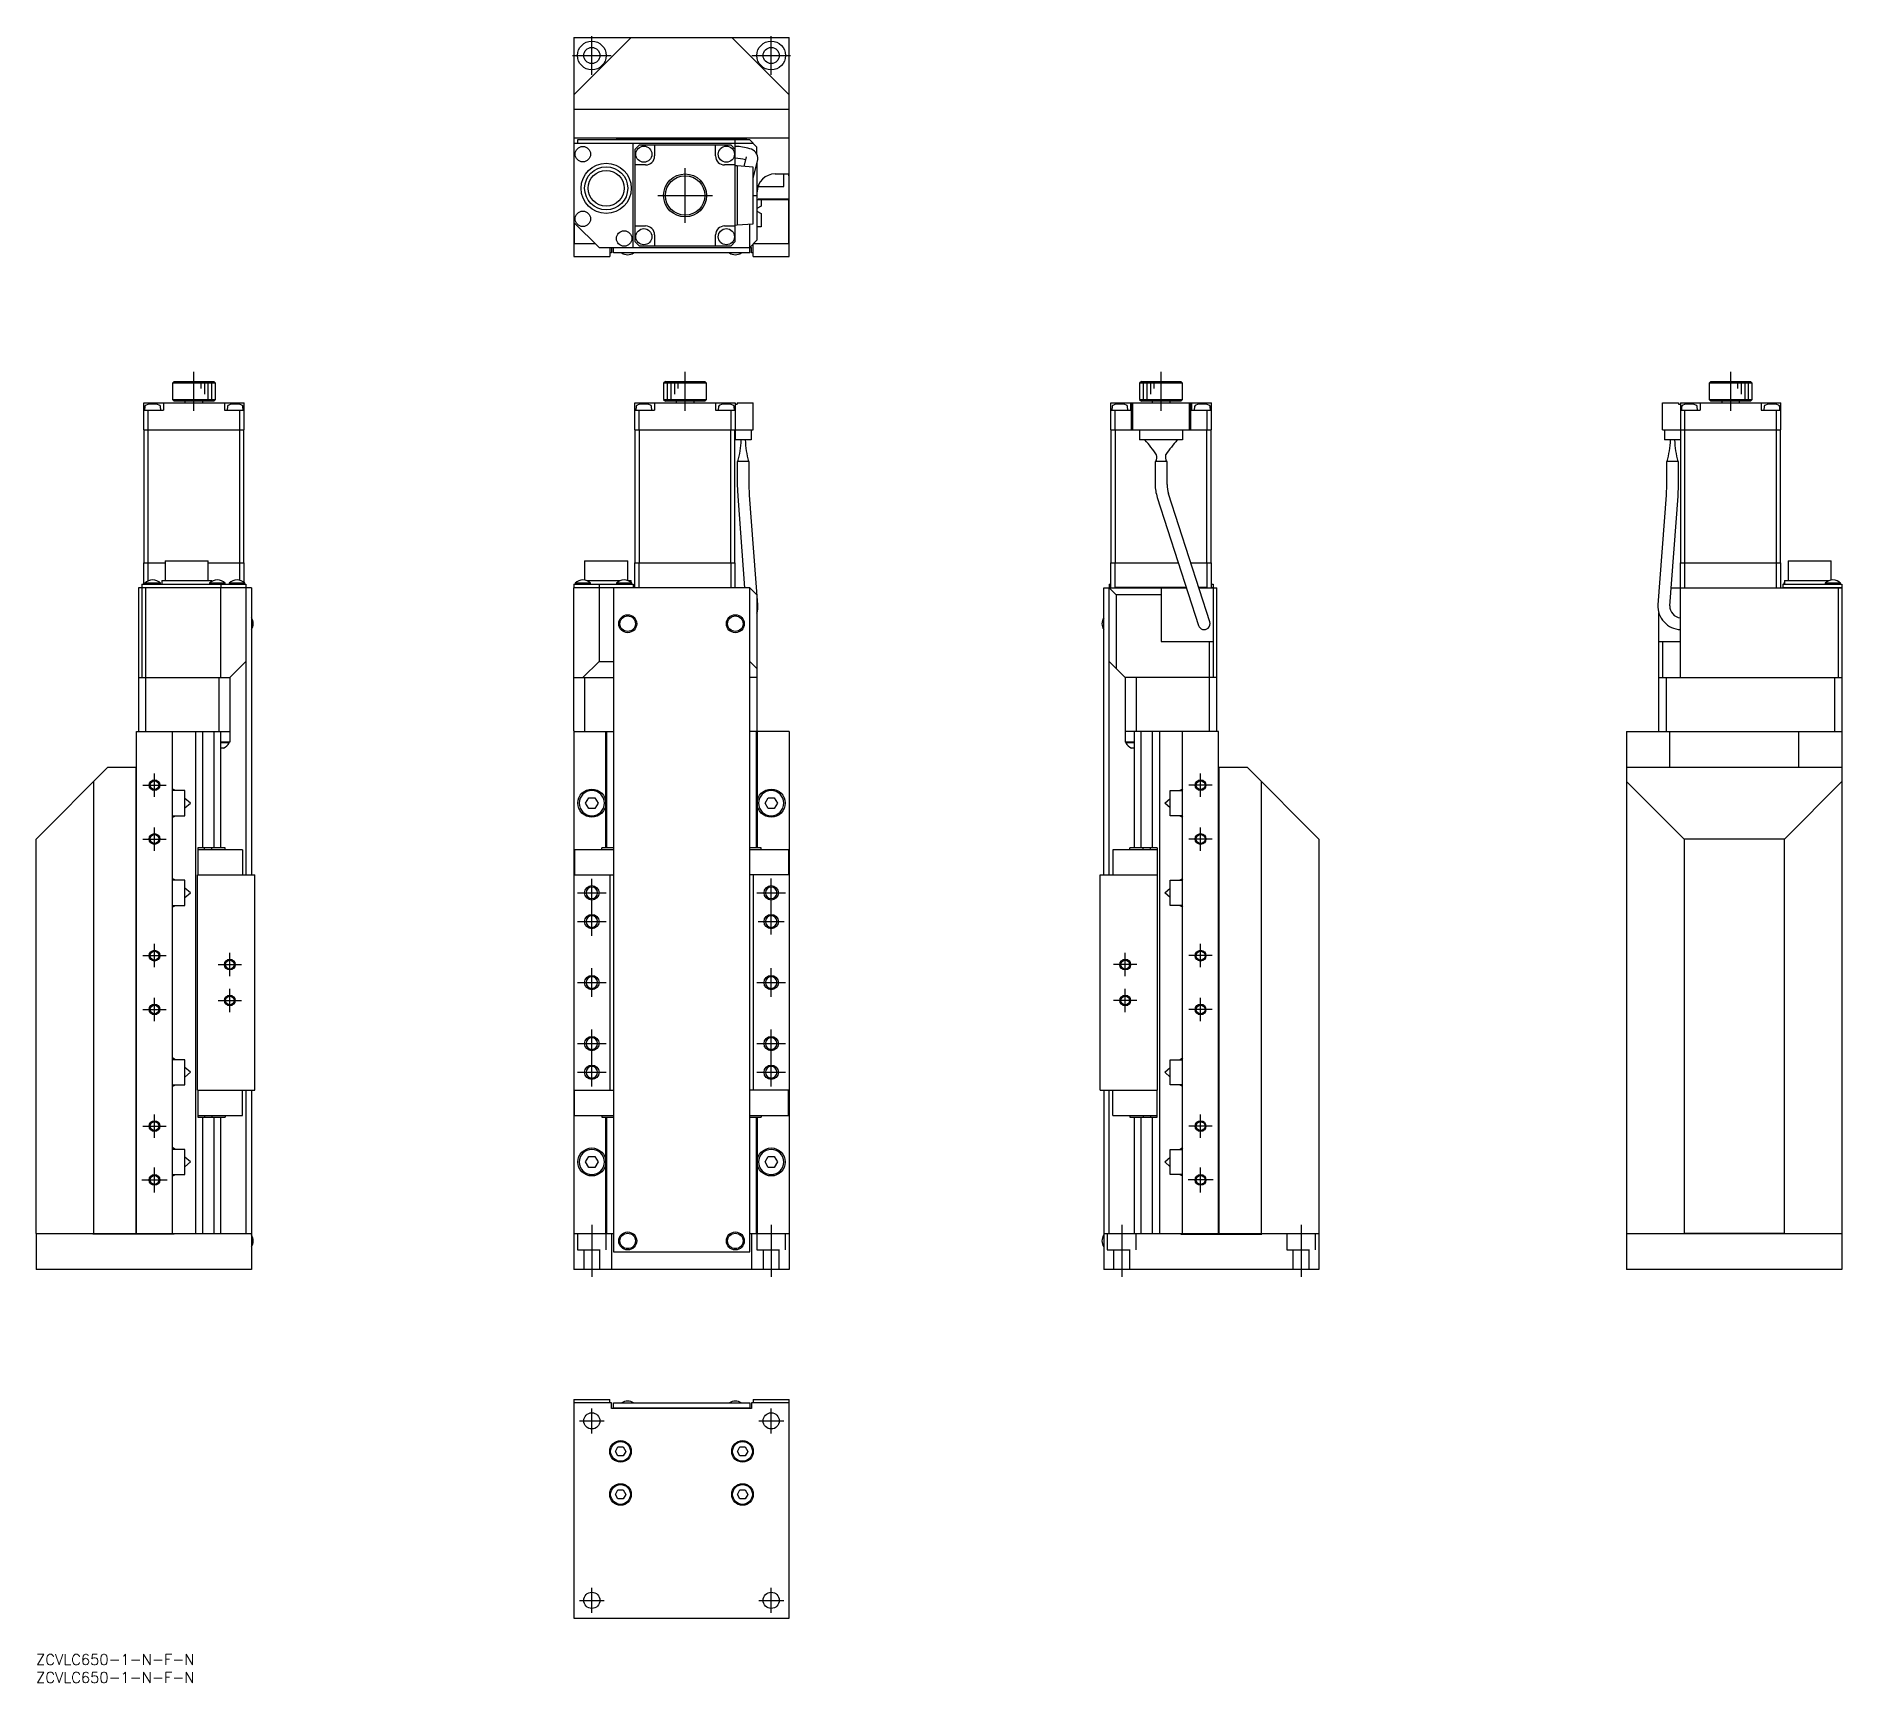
# Model space of a CAD drawing. Extents: x 0 to 503, y -8 to 451.
import ezdxf

# ---------------------------------------------------------------- set-up
doc = ezdxf.new("R2010")
doc.units = 0
doc.header["$LTSCALE"] = 0.5
doc.linetypes.add('CENTER', pattern=[50.8, 31.75, -6.35, 6.35, -6.35])
doc.linetypes.add('DASHED', pattern=[19.05, 12.7, -6.35])
for name, color, linetype in [('MSM_CENTER', 1, 'CENTER'), ('MSM_CONTINUOUS', 7, 'CONTINUOUS'), ('MSM_DASHED', 4, 'DASHED'), ('MSM_NARROW', 5, 'CONTINUOUS'), ('MSM_PART_NUMBER', 7, 'CONTINUOUS')]:
    doc.layers.add(name, color=color, linetype=linetype)
doc.styles.get("Standard").update_dxf_attribs({"font": 'txt.shx', "height": 3, "bigfont": 'bigfont.shx'})

# ---------------------------------------------------------------- blocks, each defined once
blk = doc.blocks.new('*U2')
at = {"layer": 'MSM_PART_NUMBER'}
blk.add_text('ZCVLC650-1-N-F-N', height=3, dxfattribs=at).set_placement((0, -3))
blk = doc.blocks.new('*U3')
at = {"layer": 'MSM_PART_NUMBER'}
blk.add_text('ZCVLC650-1-N-F-N', height=3, dxfattribs=at).set_placement((0, -8))

msp = doc.modelspace()

# ---------------------------------------------------------------- linework, layer by layer
at = {"layer": 'MSM_CENTER'}
for p, q in [((154.9, 440.08), (154.9, 450.88)), ((204.9, 440.08), (204.9, 450.88)), ((149.5, 445.48), (160.3, 445.48)), ((199.5, 445.48), (210.3, 445.48)), ((180.9, 398.88), (180.9, 414.08)), ((173.3, 406.48), (188.5, 406.48)), ((44, 346.43), (44, 357.38)), ((180.9, 346.43), (180.9, 357.38)), ((313.59, 346.43), (313.59, 357.38)), ((472.34, 357.38), (472.34, 346.43)), ((29.75, 242.15), (36.25, 242.15)), ((33, 238.9), (33, 245.4)), ((327.84, 242.15), (321.34, 242.15)), ((324.59, 238.9), (324.59, 245.4)), ((29.75, 227.15), (36.25, 227.15)), ((33, 223.9), (33, 230.4)), ((327.84, 227.15), (321.34, 227.15)), ((324.59, 223.9), (324.59, 230.4)), ((150.9, 212.15), (158.9, 212.15)), ((154.9, 200.15), (154.9, 216.15)), ((200.9, 212.15), (208.9, 212.15)), ((204.9, 200.5), (204.9, 216.15)), ((150.9, 204.15), (158.9, 204.15)), ((201.25, 204.15), (208.55, 204.15)), ((33, 191.4), (33, 197.9)), ((324.59, 191.4), (324.59, 197.9)), ((29.75, 194.65), (36.25, 194.65)), ((50.75, 192.15), (57.25, 192.15)), ((54, 188.9), (54, 195.4)), ((306.84, 192.15), (300.34, 192.15)), ((303.59, 188.9), (303.59, 195.4)), ((327.84, 194.65), (321.34, 194.65)), ((150.9, 187.15), (158.9, 187.15)), ((154.9, 183.15), (154.9, 191.15)), ((200.9, 187.15), (208.9, 187.15)), ((204.9, 183.15), (204.9, 191.15)), ((33, 176.4), (33, 182.9)), ((50.75, 182.15), (57.25, 182.15)), ((54, 178.9), (54, 185.4)), ((306.84, 182.15), (300.34, 182.15)), ((303.59, 178.9), (303.59, 185.4)), ((324.59, 176.4), (324.59, 182.9)), ((29.75, 179.65), (36.25, 179.65)), ((327.84, 179.65), (321.34, 179.65)), ((154.9, 158.15), (154.9, 174.15)), ((204.9, 158.15), (204.9, 174.15)), ((150.9, 170.15), (158.9, 170.15)), ((200.9, 170.15), (208.9, 170.15)), ((150.9, 162.15), (158.9, 162.15)), ((200.9, 162.15), (208.9, 162.15)), ((29.75, 147.15), (36.25, 147.15)), ((33, 143.9), (33, 150.4)), ((327.84, 147.15), (321.34, 147.15)), ((324.59, 143.9), (324.59, 150.4)), ((29.5, 132.15), (36.5, 132.15)), ((33, 128.65), (33, 135.65)), ((328.09, 132.15), (321.09, 132.15)), ((324.59, 128.65), (324.59, 135.65)), ((154.9, 119.65), (154.9, 105.15)), ((204.9, 119.65), (204.9, 105.15)), ((302.59, 119.65), (302.59, 105.15)), ((352.59, 119.65), (352.59, 105.15)), ((154.9, 61.53), (154.9, 68.47)), ((204.9, 61.53), (204.9, 68.47)), ((151.43, 65), (158.38, 65)), ((201.43, 65), (208.38, 65)), ((154.9, 11.53), (154.9, 18.47)), ((204.9, 11.53), (204.9, 18.47)), ((151.43, 15), (158.38, 15)), ((201.43, 15), (208.38, 15))]:
    msp.add_line(p, q, dxfattribs=at)
at = {"layer": 'MSM_CONTINUOUS'}
for p, q in [((149.9, 434.48), (165.9, 450.48)), ((149.9, 450.48), (209.9, 450.48)), ((149.9, 450.48), (149.9, 389.48)), ((193.9, 450.48), (209.9, 434.48)), ((209.9, 389.48), (209.9, 450.48)), ((149.9, 434.68), (150, 434.68)), ((150, 434.68), (150, 434.58)), ((209.9, 434.58), (209.8, 434.58)), ((209.9, 430.48), (149.9, 430.48)), ((149.9, 422.58), (150, 422.48)), ((209.9, 422.48), (149.9, 422.48)), ((199.9, 420.98), (149.9, 420.98)), ((198.9, 421.98), (150.9, 421.98)), ((150.9, 421.98), (150.9, 420.98)), ((150.9, 421.08), (194.9, 421.08)), ((161.9, 422.18), (161.9, 422.48)), ((197.9, 422.18), (161.9, 422.18)), ((166.4, 391.98), (166.4, 420.98)), ((168.1, 420.48), (166.9, 419.28)), ((166.9, 419.28), (166.9, 393.68)), ((193.7, 420.48), (168.1, 420.48)), ((172.4, 420.48), (172.4, 417.48)), ((189.4, 417.48), (189.4, 420.48)), ((194.9, 419.28), (193.7, 420.48)), ((194.9, 421.08), (194.8, 420.98)), ((194.9, 421.08), (194.9, 421.98)), ((194.9, 393.68), (194.9, 420.98)), ((197.9, 422.48), (197.9, 422.18)), ((200.9, 419.98), (198.9, 421.98)), ((200.9, 418), (200.9, 419.98)), ((209.8, 422.48), (209.9, 422.58)), ((169.9, 414.98), (166.9, 414.98)), ((194.9, 414.98), (191.9, 414.98)), ((195.4, 414.7), (194.9, 414.73)), ((199.9, 414.38), (195.4, 414.7)), ((195.4, 414.7), (195.4, 398.27)), ((197.91, 417.21), (197.3, 414.56)), ((199.9, 411.22), (201.13, 416.46)), ((199.9, 398.58), (199.9, 414.38)), ((200.9, 415.51), (200.9, 393.98)), ((201.4, 409.44), (201.4, 408.98)), ((201.4, 408.98), (208.4, 408.98)), ((206, 412.48), (209.9, 412.48)), ((208.4, 408.98), (208.4, 412.48)), ((209.8, 411.98), (209.8, 412.48)), ((209.9, 411.98), (209.8, 411.98)), ((199.9, 406.48), (200.9, 406.48)), ((201, 405.98), (200.9, 405.98)), ((200.9, 405.38), (209.7, 405.38)), ((202.1, 403.51), (200.91, 402.82)), ((201, 405.98), (201, 407.48)), ((209.9, 405.48), (201.3, 405.48)), ((201.3, 405.48), (201.3, 405.38)), ((202.1, 405.38), (202.1, 403.51)), ((209.7, 405.38), (209.7, 392.98)), ((149.9, 398.98), (156.9, 391.98)), ((150.1, 392.98), (150.1, 398.78)), ((166.9, 397.98), (169.9, 397.98)), ((191.9, 397.98), (194.9, 397.98)), ((194.9, 398.23), (195.4, 398.27)), ((195.4, 398.27), (199.9, 398.58)), ((198.9, 390.48), (198.9, 398.51)), ((202.1, 397.78), (200.9, 397.78)), ((200.91, 402.15), (202.1, 401.46)), ((202.1, 401.46), (202.1, 397.78)), ((155.9, 392.98), (150.1, 392.98)), ((166.9, 393.68), (168.1, 392.48)), ((172.4, 395.48), (172.4, 392.48)), ((189.4, 392.48), (189.4, 395.48)), ((193.7, 392.48), (194.9, 393.68)), ((200.9, 393.98), (198.9, 391.98)), ((199.9, 392.78), (199.7, 392.78)), ((209.7, 392.98), (199.9, 392.98)), ((199.9, 389.48), (199.9, 392.78)), ((149.9, 389.48), (159.9, 389.48)), ((156.9, 391.98), (199.4, 391.98)), ((159.9, 391.98), (159.9, 389.48)), ((160.4, 390.48), (159.9, 390.48)), ((160.4, 391.98), (160.4, 390.48)), ((160.9, 390.48), (160.9, 391.98)), ((198.9, 391.88), (160.9, 391.88)), ((198.9, 390.48), (160.9, 390.48)), ((168.1, 392.48), (193.7, 392.48)), ((199.4, 390.48), (199.4, 391.98)), ((199.9, 390.48), (199.4, 390.48)), ((199.9, 389.48), (209.9, 389.48)), ((38.5, 354.65), (38, 354.15)), ((38, 354.15), (38, 349.65)), ((50, 354.15), (38, 354.15)), ((38.5, 354.65), (49.5, 354.65)), ((50, 354.15), (49.5, 354.65)), ((50, 349.65), (50, 354.15)), ((175.4, 354.65), (174.9, 354.15)), ((186.9, 354.15), (174.9, 354.15)), ((174.9, 354.15), (174.9, 349.65)), ((175.4, 354.65), (186.4, 354.65)), ((186.9, 354.15), (186.4, 354.65)), ((186.9, 349.65), (186.9, 354.15)), ((308.09, 354.65), (307.59, 354.15)), ((319.59, 354.15), (307.59, 354.15)), ((307.59, 354.15), (307.59, 349.65)), ((308.09, 354.65), (319.09, 354.65)), ((319.59, 354.15), (319.09, 354.65)), ((319.59, 349.65), (319.59, 354.15)), ((466.84, 354.65), (466.34, 354.15)), ((478.34, 354.15), (466.34, 354.15)), ((466.34, 354.15), (466.34, 349.65)), ((466.84, 354.65), (477.84, 354.65)), ((478.34, 354.15), (477.84, 354.65)), ((478.34, 349.65), (478.34, 354.15)), ((30, 341.15), (30, 348.65)), ((30, 348.65), (58, 348.65)), ((30.34, 347.64), (30.25, 346.65)), ((34.75, 346.65), (34.66, 347.64)), ((35.5, 348.65), (35.5, 346.65)), ((38, 349.65), (38.5, 349.15)), ((38, 349.65), (50, 349.65)), ((49.5, 349.15), (38.5, 349.15)), ((41.5, 349.15), (41.5, 348.65)), ((46.5, 348.65), (46.5, 349.15)), ((49.5, 349.15), (50, 349.65)), ((52.5, 348.65), (52.5, 346.65)), ((53.34, 347.64), (53.25, 346.65)), ((57.75, 346.65), (57.66, 347.64)), ((58, 341.15), (58, 348.65)), ((166.9, 348.65), (194.9, 348.65)), ((166.9, 341.15), (166.9, 348.65)), ((167.24, 347.64), (167.15, 346.65)), ((171.65, 346.65), (171.57, 347.64)), ((172.4, 348.65), (172.4, 346.65)), ((174.9, 349.65), (186.9, 349.65)), ((174.9, 349.65), (175.4, 349.15)), ((186.4, 349.15), (175.4, 349.15)), ((178.4, 349.15), (178.4, 348.65)), ((183.4, 348.65), (183.4, 349.15)), ((186.4, 349.15), (186.9, 349.65)), ((189.4, 348.65), (189.4, 346.65)), ((190.24, 347.64), (190.15, 346.65)), ((194.65, 346.65), (194.57, 347.64)), ((194.9, 348.65), (194.9, 338.35)), ((194.9, 348.35), (195.4, 348.35)), ((195.4, 348.65), (199.9, 348.65)), ((195.4, 348.65), (195.4, 348.35)), ((199.9, 341.15), (199.9, 348.65)), ((299.59, 341.15), (299.59, 348.65)), ((299.59, 348.65), (327.59, 348.65)), ((299.92, 347.64), (299.84, 346.65)), ((304.34, 346.65), (304.25, 347.64)), ((305.09, 348.65), (305.09, 346.65)), ((305.34, 341.15), (305.34, 348.35)), ((305.34, 348.35), (305.37, 348.35)), ((305.37, 348.65), (305.37, 348.35)), ((305.69, 341.15), (305.69, 348.65)), ((307.59, 349.65), (308.09, 349.15)), ((307.59, 349.65), (319.59, 349.65)), ((319.09, 349.15), (308.09, 349.15)), ((311.09, 349.15), (311.09, 348.65)), ((316.09, 348.65), (316.09, 349.15)), ((319.09, 349.15), (319.59, 349.65)), ((321.49, 341.15), (321.49, 348.65)), ((321.8, 348.65), (321.8, 348.35)), ((321.8, 348.35), (321.84, 348.35)), ((321.84, 341.15), (321.84, 348.35)), ((322.09, 348.65), (322.09, 346.65)), ((322.92, 347.64), (322.84, 346.65)), ((327.34, 346.65), (327.25, 347.64)), ((327.59, 341.15), (327.59, 348.65)), ((453.34, 341.15), (453.34, 348.65)), ((453.34, 348.65), (457.84, 348.65)), ((457.84, 348.65), (457.84, 348.35)), ((457.84, 348.35), (458.34, 348.35)), ((458.34, 348.65), (486.34, 348.65)), ((458.34, 348.65), (458.34, 338.35)), ((458.68, 347.64), (458.59, 346.65)), ((463.09, 346.65), (463.01, 347.64)), ((463.84, 348.65), (463.84, 346.65)), ((466.34, 349.65), (478.34, 349.65)), ((466.34, 349.65), (466.84, 349.15)), ((477.84, 349.15), (466.84, 349.15)), ((469.84, 349.15), (469.84, 348.65)), ((474.84, 348.65), (474.84, 349.15)), ((477.84, 349.15), (478.34, 349.65)), ((480.84, 348.65), (480.84, 346.65)), ((481.68, 347.64), (481.59, 346.65)), ((486.09, 346.65), (486.01, 347.64)), ((486.34, 341.15), (486.34, 348.65)), ((30, 346.65), (35.5, 346.65)), ((31.2, 341.15), (31.2, 346.65)), ((52.5, 346.65), (58, 346.65)), ((56.8, 341.15), (56.8, 346.65)), ((166.9, 346.65), (172.4, 346.65)), ((168.1, 341.15), (168.1, 346.65)), ((189.4, 346.65), (194.9, 346.65)), ((193.7, 341.15), (193.7, 346.65)), ((299.59, 346.65), (305.09, 346.65)), ((300.79, 341.15), (300.79, 346.65)), ((322.09, 346.65), (327.59, 346.65)), ((326.39, 341.15), (326.39, 346.65)), ((458.34, 346.65), (463.84, 346.65)), ((459.54, 341.15), (459.54, 346.65)), ((480.84, 346.65), (486.34, 346.65)), ((485.14, 341.15), (485.14, 346.65)), ((30, 341.15), (58, 341.15)), ((30.1, 304.15), (30.1, 341.15)), ((31.24, 304.15), (31.24, 341.15)), ((56.76, 304.15), (56.76, 341.15)), ((57.9, 304.15), (57.9, 341.15)), ((166.9, 341.15), (199.9, 341.15)), ((167, 304.15), (167, 341.15)), ((168.15, 304.15), (168.15, 341.15)), ((193.66, 304.15), (193.66, 341.15)), ((194.8, 304.15), (194.8, 341.15)), ((199.3, 338.35), (194.9, 338.35)), ((199.3, 341.15), (199.3, 338.35)), ((299.59, 341.15), (327.59, 341.15)), ((299.69, 304.15), (299.69, 341.15)), ((300.83, 304.15), (300.83, 341.15)), ((307.59, 341.15), (307.59, 338.35)), ((319.59, 338.35), (307.59, 338.35)), ((319.59, 341.15), (319.59, 338.35)), ((326.35, 304.15), (326.35, 341.15)), ((327.49, 304.15), (327.49, 341.15)), ((453.34, 341.15), (486.34, 341.15)), ((453.94, 341.15), (453.94, 338.35)), ((458.34, 338.35), (453.94, 338.35)), ((458.44, 304.15), (458.44, 341.15)), ((459.58, 304.15), (459.58, 341.15)), ((485.1, 304.15), (485.1, 341.15)), ((486.24, 304.15), (486.24, 341.15)), ((198.75, 332.35), (195.45, 332.35)), ((195.45, 332.35), (195.45, 325.97)), ((198.75, 325.97), (198.75, 332.35)), ((315.24, 332.35), (311.94, 332.35)), ((311.94, 332.35), (311.94, 325.97)), ((314.85, 334.21), (314.89, 334.3)), ((315.24, 325.97), (315.24, 332.35)), ((457.79, 332.35), (454.49, 332.35)), ((454.49, 332.35), (454.49, 325.97)), ((457.79, 325.97), (457.79, 332.35)), ((195.45, 325.97), (195.57, 322.7)), ((195.57, 322.7), (197.5, 297.15)), ((198.86, 322.95), (198.75, 325.97)), ((201.17, 292.38), (198.86, 322.95)), ((312.51, 322.32), (324.01, 286.66)), ((327.15, 287.67), (315.65, 323.33)), ((454.38, 322.95), (452.08, 292.38)), ((454.49, 325.97), (454.38, 322.95)), ((455.37, 292.13), (457.67, 322.7)), ((457.67, 322.7), (457.79, 325.97)), ((30, 304.15), (36, 304.15)), ((30, 298.15), (30, 304.15)), ((31.2, 299.06), (31.2, 304.15)), ((36, 304.65), (48, 304.65)), ((36, 304.65), (36, 299.15)), ((48, 299.15), (48, 304.65)), ((48, 304.15), (58, 304.15)), ((56.8, 299.25), (56.8, 304.15)), ((58, 298.59), (58, 304.15)), ((152.9, 304.65), (164.9, 304.65)), ((152.9, 304.65), (152.9, 299.31)), ((164.9, 299.18), (164.9, 304.65)), ((166.9, 297.15), (166.9, 304.15)), ((166.9, 304.15), (194.9, 304.15)), ((168.1, 297.15), (168.1, 304.15)), ((193.7, 297.15), (193.7, 304.15)), ((194.9, 297.25), (194.9, 304.15)), ((299.59, 297.15), (299.59, 304.15)), ((299.59, 304.15), (318.37, 304.15)), ((300.79, 297.25), (300.79, 304.15)), ((321.84, 304.15), (327.59, 304.15)), ((326.39, 297.25), (326.39, 304.15)), ((327.59, 297.15), (327.59, 304.15)), ((458.34, 297.25), (458.34, 304.15)), ((458.34, 304.15), (486.34, 304.15)), ((459.54, 297.15), (459.54, 304.15)), ((485.14, 297.15), (485.14, 304.15)), ((486.34, 297.15), (486.34, 304.15)), ((488.34, 304.65), (500.34, 304.65)), ((488.34, 304.65), (488.34, 299.15)), ((500.34, 299.31), (500.34, 304.65)), ((29.4, 297.15), (28.5, 297.15)), ((28.5, 297.15), (28.5, 257.15)), ((29.4, 297.15), (29.5, 297.05)), ((29.5, 298.15), (29.5, 297.25)), ((29.5, 298.15), (58.5, 298.15)), ((29.5, 297.25), (58.5, 297.25)), ((29.5, 297.25), (29.6, 297.15)), ((29.5, 297.15), (29.5, 272.15)), ((58.5, 297.15), (29.5, 297.15)), ((34.65, 298.45), (30.35, 298.45)), ((30.35, 298.45), (30.35, 298.15)), ((30.5, 297.15), (30.5, 257.15)), ((34.65, 298.15), (34.65, 298.45)), ((35, 299.15), (49, 299.15)), ((35, 299.15), (35, 298.15)), ((52.65, 298.45), (48.35, 298.45)), ((48.35, 298.45), (48.35, 298.15)), ((49, 298.95), (49, 299.15)), ((51.46, 297.15), (51.5, 297.25)), ((51.5, 298.15), (51.5, 297.25)), ((51.5, 272.15), (51.5, 297.15)), ((52.65, 298.15), (52.65, 298.45)), ((58.15, 298.45), (53.85, 298.45)), ((53.85, 298.45), (53.85, 298.15)), ((58.15, 298.15), (58.15, 298.45)), ((58.4, 297.15), (58.5, 297.25)), ((58.5, 298.15), (58.5, 297.25)), ((58.6, 297.15), (58.5, 297.05)), ((58.5, 297.15), (58.5, 217.15)), ((60, 297.15), (58.6, 297.15)), ((60, 297.15), (60, 217.15)), ((149.9, 298.15), (166.4, 298.15)), ((149.9, 298.15), (149.9, 297.25)), ((150, 297.15), (149.9, 297.25)), ((149.9, 297.25), (166.4, 297.25)), ((149.9, 257.25), (149.9, 297.15)), ((198.9, 297.15), (149.9, 297.15)), ((154.55, 298.45), (150.25, 298.45)), ((150.25, 298.45), (150.25, 298.15)), ((153.48, 299.15), (162.83, 299.15)), ((154.55, 298.15), (154.55, 298.45)), ((156.9, 298.15), (156.9, 297.25)), ((156.95, 297.15), (156.9, 297.25)), ((156.9, 297.15), (156.9, 276.65)), ((160.9, 297.15), (160.9, 112.15)), ((166.05, 298.45), (161.75, 298.45)), ((161.75, 298.45), (161.75, 298.15)), ((164.98, 299.15), (165.9, 299.15)), ((165.9, 298.59), (165.9, 299.15)), ((166.05, 298.15), (166.05, 298.45)), ((166.3, 297.15), (166.4, 297.25)), ((166.4, 298.15), (166.4, 297.25)), ((194.8, 297.15), (194.9, 297.25)), ((200.9, 295.15), (198.9, 297.15)), ((198.9, 112.15), (198.9, 297.15)), ((297.59, 217.15), (297.59, 297.15)), ((297.59, 297.15), (298.99, 297.15)), ((299.09, 297.05), (298.99, 297.15)), ((299.09, 298.15), (299.59, 298.15)), ((299.09, 298.15), (299.09, 297.25)), ((299.19, 297.15), (299.09, 297.25)), ((299.09, 297.25), (299.59, 297.25)), ((301.09, 295.15), (299.09, 297.15)), ((299.09, 297.15), (320.63, 297.15)), ((299.09, 217.15), (299.09, 297.15)), ((299.59, 298.45), (299.44, 298.45)), ((299.44, 298.45), (299.44, 298.15)), ((300.69, 297.15), (300.79, 297.25)), ((320.6, 297.25), (300.79, 297.25)), ((313.59, 297.15), (313.59, 282.15)), ((326.39, 297.25), (324.06, 297.25)), ((324.1, 297.15), (328.09, 297.15)), ((326.39, 297.25), (326.49, 297.15)), ((327.59, 298.15), (328.09, 298.15)), ((327.59, 297.25), (328.09, 297.25)), ((328.09, 297.25), (327.99, 297.15)), ((328.09, 298.15), (328.09, 297.25)), ((328.09, 297.15), (328.09, 272.15)), ((328.19, 297.15), (328.09, 297.05)), ((328.19, 272.15), (328.19, 297.15)), ((328.19, 297.15), (329.09, 297.15)), ((329.09, 257.15), (329.09, 297.15)), ((455.75, 297.15), (503.34, 297.15)), ((458.34, 297.25), (458.44, 297.15)), ((458.34, 272.15), (458.34, 297.15)), ((486.84, 298.15), (503.34, 298.15)), ((486.84, 298.15), (486.84, 297.25)), ((486.84, 297.25), (503.34, 297.25)), ((486.84, 297.25), (486.94, 297.15)), ((487.34, 298.45), (487.19, 298.45)), ((487.19, 298.45), (487.19, 298.15)), ((487.34, 299.15), (499.76, 299.15)), ((487.34, 299.15), (487.34, 298.15)), ((502.99, 298.45), (498.69, 298.45)), ((498.69, 298.45), (498.69, 298.15)), ((502.34, 297.15), (502.34, 272.15)), ((502.99, 298.15), (502.99, 298.45)), ((503.34, 297.25), (503.24, 297.15)), ((503.34, 298.15), (503.34, 297.25)), ((503.34, 297.15), (503.34, 107.15)), ((200.9, 295.15), (200.9, 257.25)), ((313.59, 295.15), (301.09, 295.15)), ((301.09, 295.15), (301.09, 274.65)), ((452.34, 257.15), (452.34, 290.08)), ((313.59, 282.15), (328.09, 282.15)), ((327.09, 257.15), (327.09, 282.15)), ((452.34, 282.15), (458.34, 282.15)), ((453.34, 282.15), (453.34, 272.15)), ((28.5, 272.15), (54, 272.15)), ((51, 257.15), (51, 272.15)), ((54, 272.15), (58.5, 276.65)), ((54, 272.15), (54, 254.15)), ((149.9, 272.15), (160.9, 272.15)), ((152.4, 272.15), (156.9, 276.65)), ((152.9, 272.15), (152.9, 257.15)), ((156.9, 276.65), (160.9, 276.65)), ((198.9, 276.65), (200.9, 274.65)), ((200.9, 272.15), (198.9, 272.15)), ((299.09, 276.65), (301.09, 274.65)), ((301.09, 274.65), (303.49, 272.25)), ((303.59, 272.15), (303.49, 272.25)), ((303.59, 272.15), (303.59, 254.15)), ((329.09, 272.15), (303.59, 272.15)), ((306.59, 272.15), (306.59, 257.15)), ((452.34, 272.15), (503.34, 272.15)), ((454.34, 272.15), (454.34, 257.15)), ((501.34, 257.15), (501.34, 272.15)), ((28, 117.15), (28, 257.15)), ((28, 257.15), (54, 257.15)), ((38, 117.15), (38, 257.15)), ((44.5, 117.15), (44.5, 257.15)), ((46.46, 224.65), (46.46, 257.15)), ((49.54, 257.15), (49.54, 224.65)), ((51.5, 224.65), (51.5, 257.15)), ((149.9, 257.25), (150, 257.15)), ((149.9, 257.15), (149.9, 107.15)), ((149.9, 257.15), (160.9, 257.15)), ((158.8, 224.65), (158.8, 257.15)), ((159.1, 224.65), (159.1, 257.15)), ((209.9, 257.15), (198.9, 257.15)), ((200.7, 257.15), (200.7, 224.65)), ((200.8, 257.15), (200.9, 257.25)), ((201, 257.15), (201, 224.65)), ((209.9, 257.15), (209.9, 107.15)), ((329.59, 257.15), (303.59, 257.15)), ((306.09, 257.15), (306.09, 224.65)), ((308.05, 224.65), (308.05, 257.15)), ((311.12, 257.15), (311.12, 224.65)), ((313.09, 257.15), (313.09, 117.15)), ((319.59, 117.15), (319.59, 257.15)), ((329.59, 117.15), (329.59, 257.15)), ((443.34, 257.15), (443.34, 107.15)), ((443.34, 257.15), (503.34, 257.15)), ((455.34, 247.15), (455.34, 257.15)), ((491.34, 247.15), (491.34, 257.15)), ((54, 254.15), (51.5, 254.15)), ((53.85, 253.95), (51.5, 253.95)), ((52.22, 252.5), (51.5, 252.5)), ((53.85, 253.95), (53.85, 254.15)), ((306.09, 254.15), (303.59, 254.15)), ((303.74, 254.15), (303.74, 253.95)), ((306.09, 253.95), (303.74, 253.95)), ((306.09, 252.5), (305.37, 252.5)), ((20, 247.15), (0, 227.15)), ((20, 247.15), (28, 247.15)), ((27.9, 117.15), (27.9, 247.15)), ((329.59, 247.15), (337.59, 247.15)), ((329.69, 247.15), (329.69, 117.15)), ((357.59, 227.15), (337.59, 247.15)), ((443.34, 247.15), (503.34, 247.15)), ((16, 243.15), (16, 117.15)), ((341.59, 117.15), (341.59, 243.15)), ((459.34, 227.15), (443.34, 243.15)), ((503.34, 243.15), (487.34, 227.15)), ((38.12, 241.05), (38, 240.9)), ((41.5, 240.65), (38, 240.65)), ((38.87, 240.65), (38.12, 241.05)), ((41.5, 233.65), (41.5, 240.65)), ((43, 237.15), (41.5, 238.47)), ((41.5, 235.83), (43, 237.15)), ((153.17, 237.15), (154.04, 238.65)), ((154.04, 235.65), (153.17, 237.15)), ((154.04, 238.65), (155.77, 238.65)), ((155.77, 238.65), (156.64, 237.15)), ((156.64, 237.15), (155.77, 235.65)), ((203.17, 237.15), (204.04, 238.65)), ((204.04, 235.65), (203.17, 237.15)), ((204.04, 238.65), (205.77, 238.65)), ((205.77, 238.65), (206.64, 237.15)), ((206.64, 237.15), (205.77, 235.65)), ((314.59, 237.15), (316.09, 238.47)), ((316.09, 235.83), (314.59, 237.15)), ((316.09, 233.65), (316.09, 240.65)), ((316.09, 240.65), (319.59, 240.65)), ((318.72, 240.65), (319.47, 241.05)), ((319.47, 241.05), (319.59, 240.9)), ((38, 233.65), (41.5, 233.65)), ((38, 233.41), (38.12, 233.25)), ((38.12, 233.25), (38.87, 233.65)), ((155.77, 235.65), (154.04, 235.65)), ((205.77, 235.65), (204.04, 235.65)), ((319.59, 233.65), (316.09, 233.65)), ((319.47, 233.25), (318.72, 233.65)), ((319.59, 233.41), (319.47, 233.25)), ((0, 117.25), (0, 227.15)), ((357.59, 227.15), (357.59, 117.25)), ((487.34, 227.15), (459.34, 227.15)), ((459.34, 227.15), (459.34, 117.25)), ((487.34, 117.25), (487.34, 227.15)), ((45.1, 224.65), (45.1, 217.15)), ((52.7, 224.65), (45.1, 224.65)), ((57.5, 224.15), (45.1, 224.15)), ((46.98, 224.15), (46.98, 224.65)), ((49.02, 224.15), (49.02, 224.65)), ((52.7, 224.15), (52.7, 224.65)), ((57.5, 224.15), (57.5, 217.15)), ((57.5, 224.15), (57.5, 217.15)), ((150.1, 224.15), (150.1, 217.15)), ((160.9, 224.15), (150.1, 224.15)), ((157.7, 224.15), (157.7, 224.65)), ((160.9, 224.65), (157.7, 224.65)), ((202.1, 224.65), (198.9, 224.65)), ((209.7, 224.15), (198.9, 224.15)), ((202.1, 224.15), (202.1, 224.65)), ((209.7, 224.15), (209.7, 217.15)), ((300.09, 224.15), (300.09, 217.15)), ((312.49, 224.15), (300.09, 224.15)), ((304.89, 224.15), (304.89, 224.65)), ((312.49, 224.65), (304.89, 224.65)), ((308.56, 224.15), (308.56, 224.65)), ((310.61, 224.15), (310.61, 224.65)), ((312.49, 224.65), (312.49, 217.15)), ((45, 157.15), (45, 217.15)), ((45, 217.15), (61, 217.15)), ((61, 157.15), (61, 217.15)), ((149.9, 217.15), (160.9, 217.15)), ((159.9, 217.15), (159.9, 157.15)), ((209.9, 217.15), (198.9, 217.15)), ((199.9, 217.15), (199.9, 157.15)), ((296.59, 157.15), (296.59, 217.15)), ((296.59, 217.15), (312.59, 217.15)), ((312.59, 157.15), (312.59, 217.15)), ((38.12, 216.05), (38, 215.9)), ((41.5, 215.65), (38, 215.65)), ((38.87, 215.65), (38.12, 216.05)), ((41.5, 208.65), (41.5, 215.65)), ((43, 212.15), (41.5, 213.47)), ((41.5, 210.83), (43, 212.15)), ((314.59, 212.15), (316.09, 213.47)), ((316.09, 210.83), (314.59, 212.15)), ((316.09, 208.65), (316.09, 215.65)), ((316.09, 215.65), (319.59, 215.65)), ((318.72, 215.65), (319.47, 216.05)), ((319.47, 216.05), (319.59, 215.9)), ((38, 208.65), (41.5, 208.65)), ((38, 208.41), (38.12, 208.25)), ((38.12, 208.25), (38.87, 208.65)), ((319.59, 208.65), (316.09, 208.65)), ((319.47, 208.25), (318.72, 208.65)), ((319.59, 208.41), (319.47, 208.25)), ((38.12, 166.05), (38, 165.9)), ((41.5, 165.65), (38, 165.65)), ((38.87, 165.65), (38.12, 166.05)), ((41.5, 158.65), (41.5, 165.65)), ((43, 162.15), (41.5, 163.47)), ((41.5, 160.83), (43, 162.15)), ((314.59, 162.15), (316.09, 163.47)), ((316.09, 160.83), (314.59, 162.15)), ((316.09, 158.65), (316.09, 165.65)), ((316.09, 165.65), (319.59, 165.65)), ((318.72, 165.65), (319.47, 166.05)), ((319.47, 166.05), (319.59, 165.9)), ((38, 158.65), (41.5, 158.65)), ((38, 158.41), (38.12, 158.25)), ((38.12, 158.25), (38.87, 158.65)), ((45, 157.15), (61, 157.15)), ((45.1, 157.15), (45.1, 149.65)), ((57.5, 150.15), (57.5, 157.15)), ((57.5, 150.15), (57.5, 157.15)), ((58.5, 157.15), (58.5, 117.15)), ((60, 157.15), (60, 107.15)), ((149.9, 157.15), (160.9, 157.15)), ((150.1, 150.15), (150.1, 157.15)), ((209.9, 157.15), (198.9, 157.15)), ((209.7, 150.15), (209.7, 157.15)), ((296.59, 157.15), (312.59, 157.15)), ((297.59, 157.15), (297.59, 107.15)), ((299.09, 117.15), (299.09, 157.15)), ((300.09, 150.15), (300.09, 157.15)), ((312.49, 149.65), (312.49, 157.15)), ((319.59, 158.65), (316.09, 158.65)), ((319.47, 158.25), (318.72, 158.65)), ((319.59, 158.41), (319.47, 158.25)), ((45.1, 150.15), (57.5, 150.15)), ((45.1, 149.65), (52.7, 149.65)), ((46.46, 117.15), (46.46, 149.65)), ((46.98, 150.15), (46.98, 149.65)), ((49.02, 150.15), (49.02, 149.65)), ((49.54, 149.65), (49.54, 117.15)), ((51.5, 117.15), (51.5, 149.65)), ((52.7, 150.15), (52.7, 149.65)), ((150.1, 150.15), (160.9, 150.15)), ((157.7, 150.15), (157.7, 149.65)), ((157.7, 149.65), (160.9, 149.65)), ((158.8, 117.15), (158.8, 149.65)), ((159.1, 117.15), (159.1, 149.65)), ((198.9, 150.15), (209.7, 150.15)), ((198.9, 149.65), (202.1, 149.65)), ((200.7, 149.65), (200.7, 117.15)), ((201, 149.65), (201, 117.15)), ((202.1, 150.15), (202.1, 149.65)), ((300.09, 150.15), (312.49, 150.15)), ((304.89, 150.15), (304.89, 149.65)), ((304.89, 149.65), (312.49, 149.65)), ((306.09, 149.65), (306.09, 117.15)), ((308.05, 117.15), (308.05, 149.65)), ((308.56, 150.15), (308.56, 149.65)), ((310.61, 150.15), (310.61, 149.65)), ((311.12, 149.65), (311.12, 117.15)), ((38.12, 141.05), (38, 140.9)), ((38.87, 140.65), (38.12, 141.05)), ((318.72, 140.65), (319.47, 141.05)), ((319.47, 141.05), (319.59, 140.9)), ((41.5, 140.65), (38, 140.65)), ((41.5, 133.65), (41.5, 140.65)), ((43, 137.15), (41.5, 138.47)), ((41.5, 135.83), (43, 137.15)), ((153.17, 137.15), (154.04, 138.65)), ((154.04, 135.65), (153.17, 137.15)), ((154.04, 138.65), (155.77, 138.65)), ((155.77, 138.65), (156.64, 137.15)), ((156.64, 137.15), (155.77, 135.65)), ((203.17, 137.15), (204.04, 138.65)), ((204.04, 135.65), (203.17, 137.15)), ((204.04, 138.65), (205.77, 138.65)), ((205.77, 138.65), (206.64, 137.15)), ((206.64, 137.15), (205.77, 135.65)), ((314.59, 137.15), (316.09, 138.47)), ((316.09, 135.83), (314.59, 137.15)), ((316.09, 133.65), (316.09, 140.65)), ((316.09, 140.65), (319.59, 140.65)), ((38, 133.65), (41.5, 133.65)), ((38, 133.41), (38.12, 133.25)), ((38.12, 133.25), (38.87, 133.65)), ((155.77, 135.65), (154.04, 135.65)), ((205.77, 135.65), (204.04, 135.65)), ((319.59, 133.65), (316.09, 133.65)), ((319.47, 133.25), (318.72, 133.65)), ((319.59, 133.41), (319.47, 133.25)), ((0, 117.25), (0.1, 117.15)), ((0, 117.15), (0, 107.15)), ((60, 117.15), (0, 117.15)), ((15.8, 117.05), (15.8, 117.15)), ((38.5, 117.05), (15.8, 117.05)), ((38.5, 117.05), (38.5, 117.15)), ((160.9, 117.15), (149.9, 117.15)), ((160.4, 117.15), (160.4, 107.15)), ((209.9, 117.15), (198.9, 117.15)), ((199.4, 117.15), (199.4, 107.15)), ((357.59, 117.15), (297.59, 117.15)), ((319.09, 117.05), (319.09, 117.15)), ((319.09, 117.05), (341.69, 117.05)), ((341.69, 117.05), (341.69, 117.15)), ((357.49, 117.15), (357.59, 117.25)), ((357.59, 117.15), (357.59, 107.15)), ((503.34, 117.15), (443.34, 117.15)), ((459.24, 117.15), (459.34, 117.25)), ((487.34, 117.25), (459.34, 117.25)), ((487.34, 117.25), (487.44, 117.15)), ((160.9, 112.15), (198.9, 112.15)), ((60, 107.15), (0, 107.15)), ((209.9, 107.15), (149.9, 107.15)), ((357.59, 107.15), (297.59, 107.15)), ((503.34, 107.15), (443.34, 107.15)), ((149.9, 71), (159.9, 71)), ((149.9, 71), (149.9, 10)), ((159.9, 70), (159.9, 71)), ((199.9, 71), (209.9, 71)), ((199.9, 71), (199.9, 70)), ((209.9, 10), (209.9, 71)), ((160.4, 70), (149.9, 70)), ((160.4, 68.5), (160.4, 70)), ((199.4, 68.5), (160.4, 68.5)), ((160.9, 70), (198.9, 70)), ((160.9, 68.5), (160.9, 70)), ((160.9, 68.6), (198.9, 68.6)), ((198.9, 70), (198.9, 68.5)), ((199.4, 70), (199.4, 68.5)), ((209.9, 70), (199.4, 70)), ((161.46, 56.5), (162.18, 57.75)), ((162.18, 55.25), (161.46, 56.5)), ((162.18, 57.75), (163.63, 57.75)), ((163.63, 57.75), (164.35, 56.5)), ((164.35, 56.5), (163.63, 55.25)), ((195.46, 56.5), (196.18, 57.75)), ((196.18, 55.25), (195.46, 56.5)), ((196.18, 57.75), (197.63, 57.75)), ((197.63, 57.75), (198.35, 56.5)), ((198.35, 56.5), (197.63, 55.25)), ((163.63, 55.25), (162.18, 55.25)), ((197.63, 55.25), (196.18, 55.25)), ((161.46, 44.5), (162.18, 45.75)), ((162.18, 45.75), (163.63, 45.75)), ((163.63, 45.75), (164.35, 44.5)), ((195.46, 44.5), (196.18, 45.75)), ((196.18, 45.75), (197.63, 45.75)), ((197.63, 45.75), (198.35, 44.5)), ((162.18, 43.25), (161.46, 44.5)), ((163.63, 43.25), (162.18, 43.25)), ((164.35, 44.5), (163.63, 43.25)), ((196.18, 43.25), (195.46, 44.5)), ((197.63, 43.25), (196.18, 43.25)), ((198.35, 44.5), (197.63, 43.25)), ((149.9, 10), (209.9, 10))]:
    msp.add_line(p, q, dxfattribs=at)
for centre, radius in [((154.9, 445.48), 4), ((204.9, 445.48), 4), ((154.9, 445.48), 2.25), ((204.9, 445.48), 2.25), ((152.4, 417.98), 2.15), ((169.4, 417.98), 2.25), ((192.4, 417.98), 2.25), ((158.9, 408.48), 7), ((158.9, 408.48), 6), ((158.9, 408.48), 5), ((180.9, 406.48), 6), ((180.9, 406.48), 5.5), ((152.4, 399.98), 2.15), ((163.9, 394.48), 2.15), ((169.4, 394.98), 2.25), ((192.4, 394.98), 2.25), ((164.9, 287.15), 2.5), ((164.9, 287.15), 2.15), ((194.9, 287.15), 2.5), ((194.9, 287.15), 2.15), ((33, 242.15), 1.23), ((324.59, 242.15), 1.23), ((154.9, 237.15), 3.9), ((204.9, 237.15), 3.9), ((33, 227.15), 1.23), ((324.59, 227.15), 1.23), ((33, 194.65), 1.23), ((54, 192.15), 1.23), ((303.59, 192.15), 1.23), ((324.59, 194.65), 1.23), ((54, 182.15), 1.23), ((303.59, 182.15), 1.23), ((33, 179.65), 1.23), ((324.59, 179.65), 1.23), ((33, 147.15), 1.23), ((324.59, 147.15), 1.23), ((154.9, 137.15), 3.9), ((204.9, 137.15), 3.9), ((33, 132.15), 1.23), ((324.59, 132.15), 1.23), ((164.9, 115.15), 2.5), ((164.9, 115.15), 2.15), ((194.9, 115.15), 2.5), ((194.9, 115.15), 2.15), ((154.9, 65), 2.25), ((204.9, 65), 2.25), ((162.9, 56.5), 3), ((162.9, 56.5), 2.75), ((196.9, 56.5), 3), ((196.9, 56.5), 2.75), ((162.9, 44.5), 3), ((162.9, 44.5), 2.75), ((196.9, 44.5), 3), ((196.9, 44.5), 2.75), ((154.9, 15), 2.25), ((204.9, 15), 2.25)]:
    msp.add_circle(centre, radius, dxfattribs=at)
at = {"layer": 'MSM_CONTINUOUS', "extrusion": (0, 0, -1)}
for centre, radius in [((-154.9, 237.15), 3.5), ((-204.9, 237.15), 3.5), ((-154.9, 212.15), 1.62), ((-204.9, 212.15), 1.62), ((-154.9, 204.15), 1.62), ((-204.9, 204.15), 1.62), ((-154.9, 187.15), 1.62), ((-204.9, 187.15), 1.62), ((-154.9, 170.15), 1.62), ((-204.9, 170.15), 1.62), ((-154.9, 162.15), 1.62), ((-204.9, 162.15), 1.62), ((-154.9, 137.15), 3.5), ((-204.9, 137.15), 3.5)]:
    msp.add_circle(centre, radius, dxfattribs=at)
at = {"layer": 'MSM_CONTINUOUS'}
for centre, radius, start, end in [((194.85, 406.85), 13.28, 72.1748, 89.7441), ((198.49, 416.85), 2.67, 352.8096, 80.973), ((169.9, 417.48), 2.5, 270, 0), ((191.9, 417.48), 2.5, 180, 270), ((194.88, 406.92), 9.91, 73.2914, 89.8447), ((206, 407.48), 5, 90, 180), ((169.9, 395.48), 2.5, 0, 90), ((191.9, 395.48), 2.5, 90, 180), ((164.9, 392.98), 3, 236.4427, 303.5573), ((194.9, 392.98), 3, 236.4427, 303.5573), ((30.83, 347.6), 0.5, 107.6292, 175), ((32.5, 342.35), 6, 72.3708, 107.6292), ((34.17, 347.6), 0.5, 5, 72.3708), ((53.83, 347.6), 0.5, 107.6292, 175), ((55.5, 342.35), 6, 72.3708, 107.6292), ((57.17, 347.6), 0.5, 5, 72.3708), ((167.74, 347.6), 0.5, 107.6292, 175), ((169.4, 342.35), 6, 72.3708, 107.6292), ((171.07, 347.6), 0.5, 5, 72.3708), ((190.74, 347.6), 0.5, 107.6292, 175), ((192.4, 342.35), 6, 72.3708, 107.6292), ((194.07, 347.6), 0.5, 5, 72.3708), ((300.42, 347.6), 0.5, 107.6292, 175), ((302.09, 342.35), 6, 72.3708, 107.6292), ((303.75, 347.6), 0.5, 5, 72.3708), ((323.42, 347.6), 0.5, 107.6292, 175), ((325.09, 342.35), 6, 72.3708, 107.6292), ((326.75, 347.6), 0.5, 5, 72.3708), ((459.18, 347.6), 0.5, 107.6292, 175), ((460.84, 342.35), 6, 72.3708, 107.6292), ((462.51, 347.6), 0.5, 5, 72.3708), ((482.18, 347.6), 0.5, 107.6292, 175), ((483.84, 342.35), 6, 72.3708, 107.6292), ((485.51, 347.6), 0.5, 5, 72.3708), ((169.67, 339.5), 26.91, 344.5954, 357.5566), ((226.24, 339.77), 28.62, 182.8322, 195.0159), ((272.56, 306.32), 48.58, 35.093, 41.2478), ((363.76, 299), 60.29, 139.2516, 144.1616), ((427, 339.77), 28.62, 344.9841, 357.1678), ((485.55, 339.81), 28.89, 182.8902, 194.9579), ((309.41, 333.62), 2.97, 334.6953, 12.2257), ((318.01, 333.67), 3.21, 170.2787, 204.1179), ((323.83, 325.97), 11.9, 179.9931, 197.8657), ((323.83, 325.97), 8.59, 179.9886, 197.8626), ((32.5, 296.35), 3, 44.22, 135.78), ((50.5, 296.35), 3, 44.22, 135.78), ((56, 296.35), 3, 44.22, 135.78), ((152.4, 296.35), 3, 44.22, 135.78), ((163.9, 296.35), 3, 44.22, 135.78), ((301.59, 296.35), 3, 131.8103, 135.78), ((489.34, 296.35), 3, 131.8103, 135.78), ((489.34, 296.35), 3, 109.4712, 111.0395), ((500.84, 296.35), 3, 44.22, 135.78), ((194.99, 291.91), 6.19, 342.7799, 4.2978), ((458.56, 292), 6.49, 176.7108, 268.0466), ((458.55, 292), 3.19, 177.716, 266.1801), ((57.5, 287.15), 3, 326.4427, 33.5573), ((300.09, 287.15), 3, 146.4427, 213.5573), ((325.58, 287.16), 1.65, 310.9879, 17.9756), ((325.59, 287.16), 1.65, 197.7237, 310.9008), ((51, 255.52), 3.25, 292.061, 331.2734), ((306.59, 255.52), 3.25, 208.7266, 247.939), ((57.5, 115.15), 3, 326.4427, 33.5573), ((300.09, 115.15), 3, 146.4427, 213.5573), ((164.9, 67.5), 3, 56.4427, 123.5573), ((194.9, 67.5), 3, 56.4427, 123.5573)]:
    msp.add_arc(centre, radius, start, end, dxfattribs=at)
at = {"layer": 'MSM_DASHED'}
for p, q in [((150.9, 117.15), (150.9, 112.65)), ((158.9, 112.65), (158.9, 117.15)), ((200.9, 117.15), (200.9, 112.65)), ((208.9, 112.65), (208.9, 117.15)), ((298.59, 117.15), (298.59, 112.65)), ((306.59, 112.65), (306.59, 117.15)), ((348.59, 117.15), (348.59, 112.65)), ((356.59, 112.65), (356.59, 117.15)), ((150.9, 112.65), (158.9, 112.65)), ((152.65, 112.65), (152.65, 107.15)), ((157.15, 107.15), (157.15, 112.65)), ((200.9, 112.65), (208.9, 112.65)), ((202.65, 112.65), (202.65, 107.15)), ((207.15, 107.15), (207.15, 112.65)), ((298.59, 112.65), (306.59, 112.65)), ((300.34, 112.65), (300.34, 107.15)), ((304.84, 107.15), (304.84, 112.65)), ((348.59, 112.65), (356.59, 112.65)), ((350.34, 112.65), (350.34, 107.15)), ((354.84, 107.15), (354.84, 112.65))]:
    msp.add_line(p, q, dxfattribs=at)
at = {"layer": 'MSM_NARROW'}
for p, q in [((46, 352.65), (46, 354.15)), ((47, 351.15), (47, 354.15)), ((48, 349.65), (48, 354.15)), ((49, 349.65), (49, 354.15)), ((175.9, 354.15), (175.9, 349.65)), ((176.9, 354.15), (176.9, 349.65)), ((177.9, 354.15), (177.9, 351.15)), ((178.9, 354.15), (178.9, 352.65)), ((308.59, 354.15), (308.59, 349.65)), ((309.59, 354.15), (309.59, 349.65)), ((310.59, 354.15), (310.59, 351.15)), ((311.59, 354.15), (311.59, 352.65)), ((474.34, 352.65), (474.34, 354.15)), ((475.34, 351.15), (475.34, 354.15)), ((476.34, 349.65), (476.34, 354.15)), ((477.34, 349.65), (477.34, 354.15))]:
    msp.add_line(p, q, dxfattribs=at)
for centre, radius in [((33, 242.15), 1.5), ((324.59, 242.15), 1.5), ((33, 227.15), 1.5), ((324.59, 227.15), 1.5), ((154.9, 212.15), 2), ((204.9, 212.15), 2), ((154.9, 204.15), 2), ((204.9, 204.15), 2), ((33, 194.65), 1.5), ((54, 192.15), 1.5), ((303.59, 192.15), 1.5), ((324.59, 194.65), 1.5), ((154.9, 187.15), 2), ((204.9, 187.15), 2), ((54, 182.15), 1.5), ((303.59, 182.15), 1.5), ((33, 179.65), 1.5), ((324.59, 179.65), 1.5), ((154.9, 170.15), 2), ((204.9, 170.15), 2), ((154.9, 162.15), 2), ((204.9, 162.15), 2), ((33, 147.15), 1.5), ((324.59, 147.15), 1.5), ((33, 132.15), 1.5), ((324.59, 132.15), 1.5)]:
    msp.add_circle(centre, radius, dxfattribs=at)

# ---------------------------------------------------------------- block references
at = {"layer": 'MSM_CONTINUOUS'}
for name in ['*U2', '*U3']:
    msp.add_blockref(name, (0, 0), dxfattribs=at)

doc.saveas('drawing.dxf')
